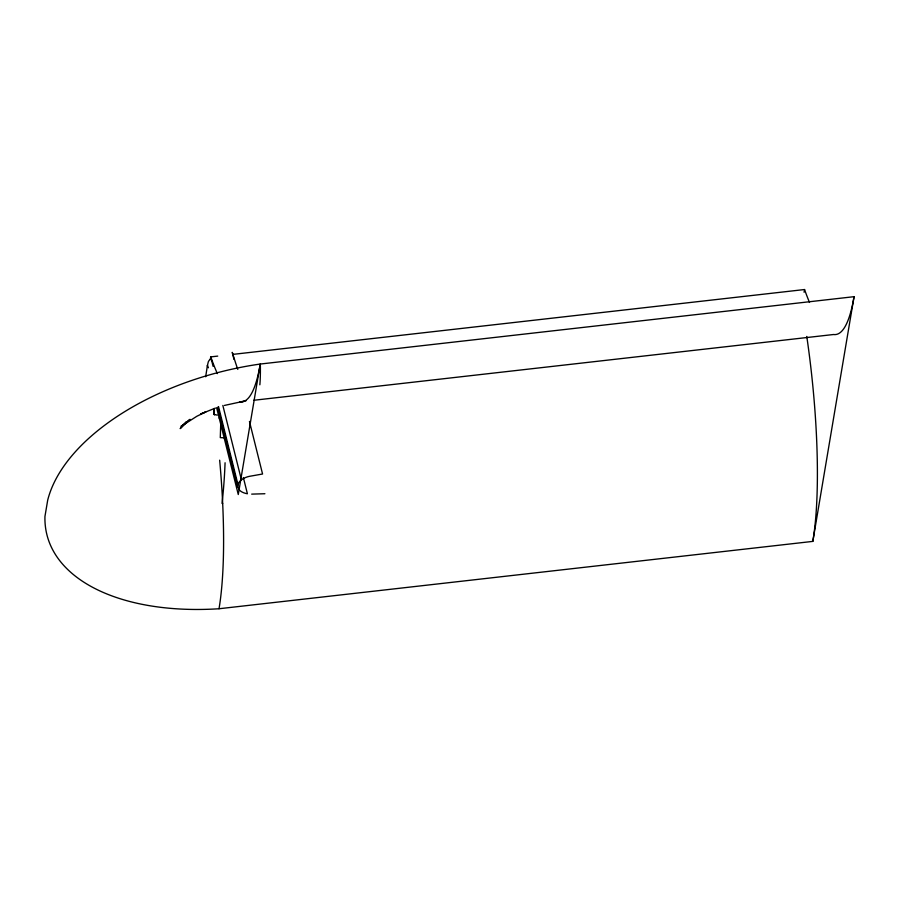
<?xml version="1.0" encoding="UTF-8"?>
<svg xmlns="http://www.w3.org/2000/svg" width="899" height="899" viewBox="0 0 899 899"><rect width="100%" height="100%" fill="white"/><g stroke="black" fill="none" stroke-linecap="round" stroke-linejoin="round"><path stroke-width="1.35" d="M220.727 423.856L220.289 437.633L224.188 437.802M214.086 409.011L213.715 414.372L217.232 415.124M207.321 366.005L208.287 361.87A12.305 6.776 -14 0 1 210.231 359.274M205.68 376.748L207.422 365.354L208.433 367.781M210.287 359.6L210.748 356.892L217.715 356.105M243.371 477.56L247.405 493.765A20.419 11.238 -14 0 1 239.595 490.236L237.684 486.707L238.55 483.235A12.305 6.776 -14 0 1 240.494 480.639L241.438 479.83A12.305 6.776 -14 0 1 249.281 476.369L262.564 474.009L249.45 421.417M804.088 292.254L804.549 289.534L233.055 354.363M812.82 541.389L854.05 296.681L260.249 364.039A209.051 115.083 -14 0 0 47.692 500.192L44.95 516.453A217.131 119.522 -14 0 0 219.019 608.747L812.82 541.389A206.219 40.197 83.5 0 0 806.774 336.44M219.266 418.327L219.761 416.417M186.351 421.62L180.171 428.621L190.015 419.339L180.98 426.441L196.87 416.259L205.893 411.877L200.758 413.956L215.445 408.067M224.424 405.438L246.191 400.707M241.168 401.696L243.955 401.381M253.72 400.28L833.575 334.507A206.219 40.197 83.5 0 0 854.05 296.681M251.686 494.124L264.902 493.731M222.671 503.418L222.053 503.44A205.489 72.414 -89.6 0 0 225.076 462.76M232.302 352.644L233.976 359.386M213.097 366.331L210.748 356.892A206.219 40.197 83.5 0 0 217.356 373.613M222.851 405.438L241.011 478.257M218.513 406.562L238.01 484.775M217.85 407.135L237.684 486.719M216.625 407.697L238.269 494.517L260.249 364.039A206.219 40.197 83.5 0 1 239.775 401.853M213.614 408.551L214.524 414.855M219.659 460.176A206.219 40.197 83.5 0 1 219.019 608.747M237.786 369.388A204.545 21.194 79.9 0 1 232.279 352.352M260.339 364.376A204.545 21.194 79.9 0 1 259.845 384.817M809.493 302.401A206.219 40.197 83.5 0 1 804.549 289.534"/></g></svg>
